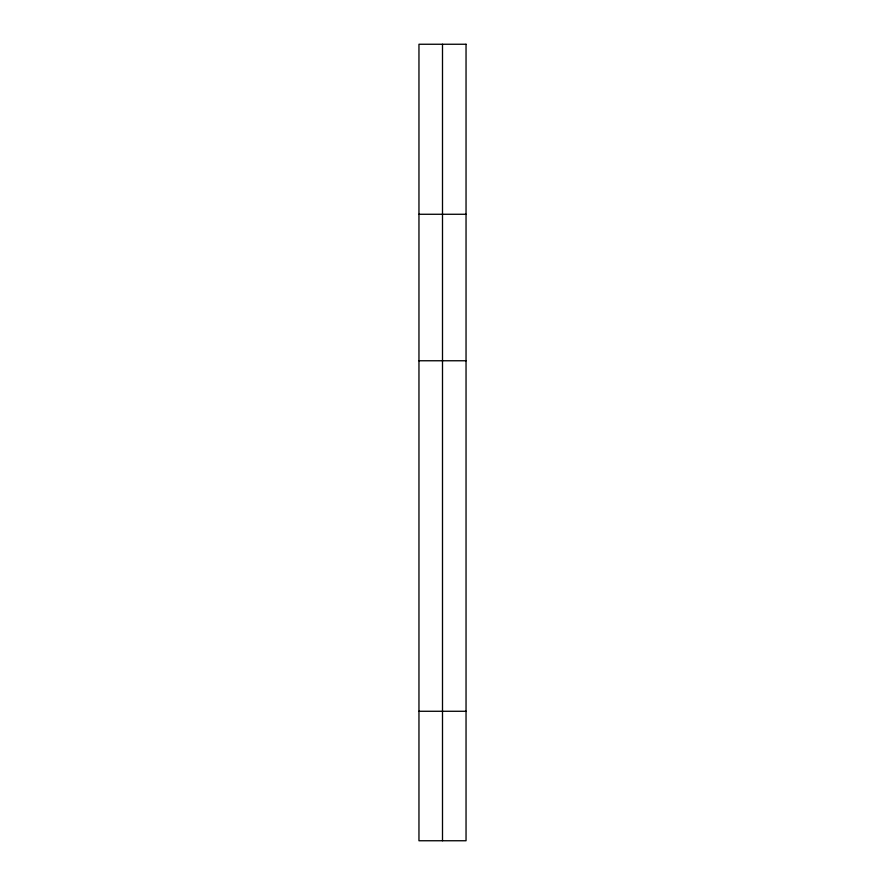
<?xml version="1.0" encoding="UTF-8"?>
<svg xmlns="http://www.w3.org/2000/svg" width="885" height="885" viewBox="0 0 885 885"><rect width="100%" height="100%" fill="white"/><g stroke="black" fill="none" stroke-linecap="round" stroke-linejoin="round"><path stroke-width="1.33" d="M418.959 214.27L466.041 214.27M418.959 360.759L466.041 360.759M418.959 711.274L466.041 711.274M442.5 44.25L442.5 840.75M466.041 44.25L418.959 44.25L418.959 840.75L466.041 840.75L466.041 44.25"/></g></svg>
